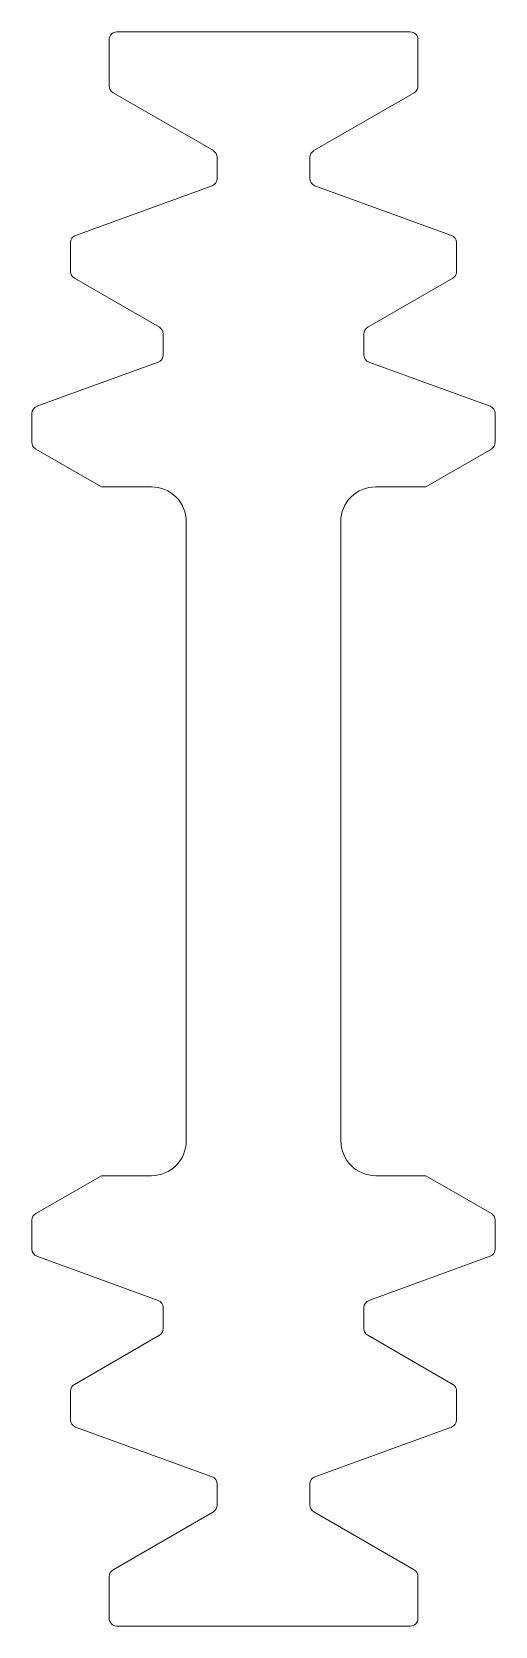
# Model space of a CAD drawing. Extents: x 20 to 50, y 29 to 132.
import ezdxf

# ---------------------------------------------------------------- set-up
doc = ezdxf.new("R2010")
doc.units = 0
for name, color, linetype, lineweight in [('High_Quality', 5, 'Continuous', 25), ('Medium_Quality', 4, 'Continuous', 25), ('Normal_Quality', 3, 'Continuous', 25)]:
    doc.layers.add(name, color=color, linetype=linetype, lineweight=lineweight)

msp = doc.modelspace()

# ---------------------------------------------------------------- linework, layer by layer
at = {"layer": 'High_Quality', "color": 5, "linetype": 'Continuous', "lineweight": 13}
for p, q in [((30, 100.04), (30, 59.96)), ((40.01, 100.04), (40.02, 59.96))]:
    msp.add_line(p, q, dxfattribs=at)
for centre, start, end in [((27.75, 100.04), 359.9865, 90), ((42.26, 100.04), 90, 180.0135), ((27.75, 59.96), 270, 359.9865), ((42.27, 59.96), 180.0135, 270)]:
    msp.add_arc(centre, 2.25, start, end, dxfattribs=at)
at = {"layer": 'Medium_Quality', "color": 4, "linetype": 'Continuous', "lineweight": 13}
for p, q in [((25.26, 127.8), (31.76, 124.05)), ((44.76, 127.8), (38.26, 124.05)), ((22.76, 115.8), (28.26, 112.63)), ((47.26, 115.8), (41.76, 112.63)), ((20.26, 104.74), (24.51, 102.29)), ((49.76, 104.74), (45.51, 102.29)), ((24.51, 102.29), (27.75, 102.29)), ((45.51, 102.29), (42.26, 102.29)), ((20.26, 55.26), (24.51, 57.71)), ((24.51, 57.71), (27.75, 57.71)), ((45.51, 57.71), (42.27, 57.71)), ((49.76, 55.26), (45.51, 57.71)), ((22.76, 44.2), (28.26, 47.38)), ((47.26, 44.2), (41.76, 47.38)), ((25.26, 32.2), (31.76, 35.95)), ((44.76, 32.2), (38.26, 35.95))]:
    msp.add_line(p, q, dxfattribs=at)
at = {"layer": 'Normal_Quality', "color": 3, "linetype": 'Continuous', "lineweight": 13}
for p, q in [((25.01, 131.24), (25.01, 128.23)), ((45.01, 131.24), (45.01, 128.23)), ((32.01, 123.61), (32.01, 122.25)), ((38.01, 123.61), (38.01, 122.25)), ((31.68, 121.78), (22.83, 118.56)), ((38.33, 121.78), (47.18, 118.56)), ((22.51, 118.1), (22.51, 116.23)), ((47.51, 118.1), (47.51, 116.23)), ((28.51, 112.19), (28.51, 110.83)), ((41.51, 112.19), (41.51, 110.83)), ((28.18, 110.36), (20.33, 107.51)), ((41.83, 110.36), (49.68, 107.51)), ((20.01, 107.04), (20.01, 105.18)), ((50.01, 107.04), (50.01, 105.18)), ((20.01, 52.96), (20.01, 54.83)), ((50.01, 52.96), (50.01, 54.83)), ((28.18, 49.64), (20.33, 52.49)), ((41.83, 49.64), (49.68, 52.49)), ((28.51, 47.81), (28.51, 49.17)), ((41.51, 47.81), (41.51, 49.17)), ((22.51, 41.91), (22.51, 43.77)), ((47.51, 41.91), (47.51, 43.77)), ((31.68, 38.22), (22.83, 41.44)), ((38.33, 38.22), (47.18, 41.44)), ((32.01, 36.39), (32.01, 37.75)), ((38.01, 36.39), (38.01, 37.75)), ((25.01, 29.06), (25.01, 31.77)), ((45.01, 29.06), (45.01, 31.77)), ((44.51, 28.56), (25.51, 28.56))]:
    msp.add_line(p, q, dxfattribs=at)
at = {"layer": 'Normal_Quality', "color": 3, "lineweight": 13}
msp.add_line((25.5, 131.74), (44.51, 131.74), dxfattribs=at)
for centre, start, end in [((25.51, 131.24), 90.0421, 180.0421), ((44.51, 131.24), 0, 90)]:
    msp.add_arc(centre, 0.5, start, end, dxfattribs=at)
at = {"layer": 'Normal_Quality', "color": 3, "linetype": 'Continuous', "lineweight": 13}
for centre, start, end in [((25.51, 128.23), 180, 240), ((44.51, 128.23), 300, 0), ((31.51, 123.61), 0, 60), ((38.51, 123.61), 120, 180), ((31.51, 122.25), 290, 0), ((38.51, 122.25), 180, 250), ((23.01, 118.1), 110, 180), ((47.01, 118.1), 0, 70), ((23.01, 116.23), 180, 240), ((47.01, 116.23), 300, 0), ((28.01, 112.19), 0, 60), ((42.01, 112.19), 120, 180), ((28.01, 110.83), 290, 0), ((42.01, 110.83), 180, 250), ((20.51, 107.04), 110, 180), ((49.51, 107.04), 0, 70), ((20.51, 105.18), 180, 240), ((49.51, 105.18), 300, 0), ((20.51, 54.83), 120, 180), ((49.51, 54.83), 0, 60), ((20.51, 52.96), 180, 250), ((49.51, 52.96), 290, 0), ((28.01, 49.17), 0, 70), ((42.01, 49.17), 110, 180), ((28.01, 47.81), 300, 0), ((42.01, 47.81), 180, 240), ((23.01, 43.77), 120, 180), ((47.01, 43.77), 0, 60), ((23.01, 41.91), 180, 250), ((47.01, 41.91), 290, 0), ((31.51, 37.75), 0, 70), ((38.51, 37.75), 110, 180), ((31.51, 36.39), 300, 0), ((38.51, 36.39), 180, 240), ((25.51, 31.77), 120, 180), ((44.51, 31.77), 0, 60), ((25.51, 29.06), 180, 270), ((44.51, 29.06), 270, 0)]:
    msp.add_arc(centre, 0.5, start, end, dxfattribs=at)

doc.saveas('drawing.dxf')
